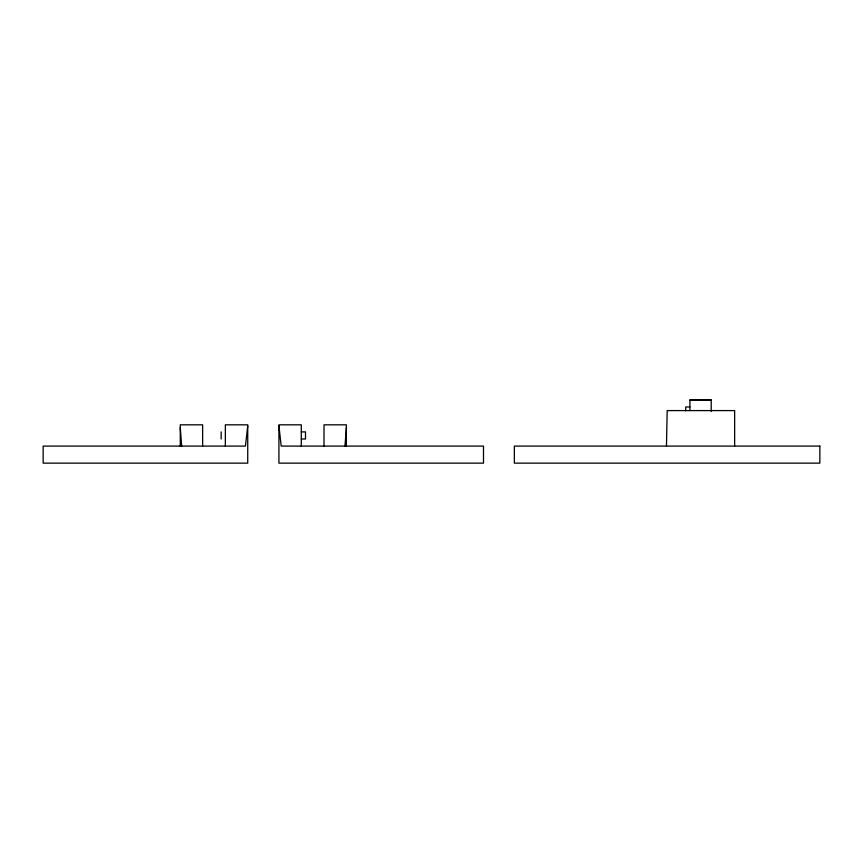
<?xml version="1.0" encoding="UTF-8"?>
<svg xmlns="http://www.w3.org/2000/svg" width="863" height="863" viewBox="0 0 863 863"><rect width="100%" height="100%" fill="white"/><g stroke="black" fill="none" stroke-linecap="round" stroke-linejoin="round"><path stroke-width="1.29" d="M666.473 446.095L667.185 410.594L734.64 410.594L734.64 446.095M344.973 446.095L346.376 427.638M247.735 425.891L245.437 446.095L43.15 446.095L43.15 463.14L247.735 463.14L247.735 424.823L225.351 424.823L225.351 446.095M689.904 400.065L711.209 400.065M689.904 406.969L685.707 406.969L685.707 410.788M180.27 427.638L181.672 446.095M301.295 431.899L305.491 431.899L305.491 438.997L301.295 438.997M278.922 425.891L281.209 446.095L483.496 446.095L483.496 463.14L278.922 463.14L278.922 424.823L301.295 424.823L301.295 446.095M711.209 411.414L711.209 399.86L689.904 399.86L689.904 410.594M346.376 446.095L346.376 424.823L324.013 424.823L324.013 446.095M221.165 431.899L221.165 438.997M202.632 446.095L202.632 424.823L180.27 424.823L180.27 446.095M819.85 446.095L514.359 446.095L514.359 463.14L819.85 463.14L819.85 446.095"/></g></svg>
